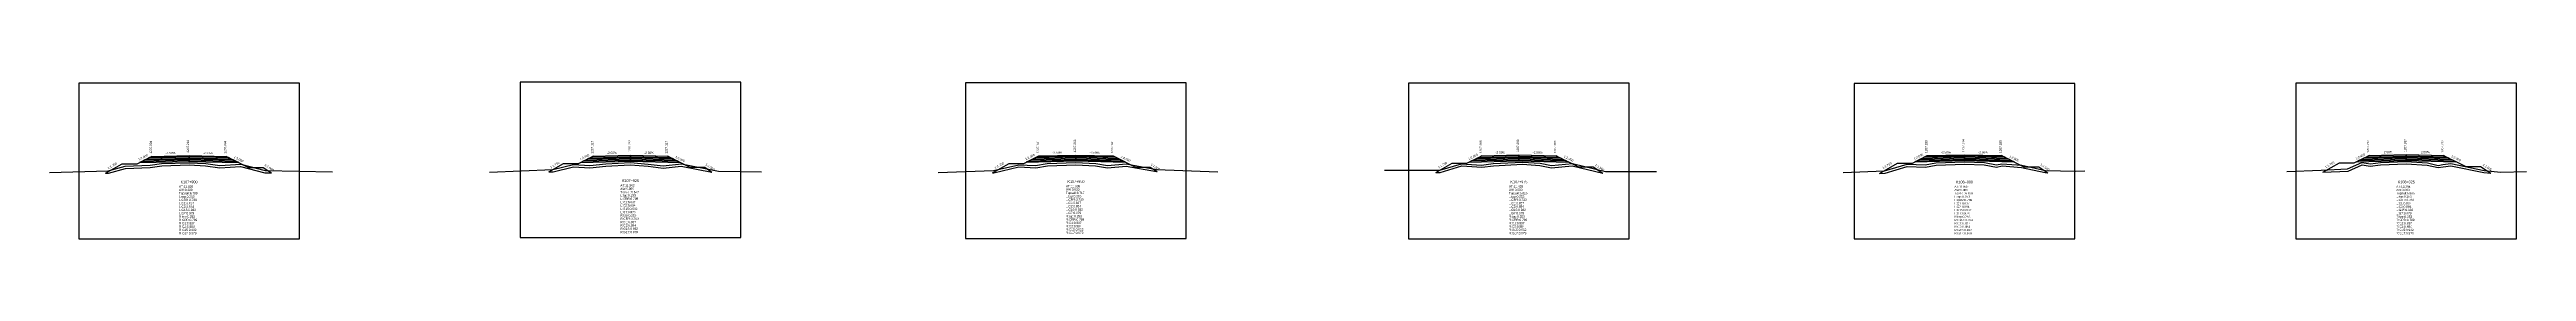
# Model space of a CAD drawing. Extents: x -7 to 78429, y 1189 to 1262.
# Drawn here: x 53566.8 to 53900.2, y 1195.9 to 1217.1 of the extents above; entities that cross this region are included whole.
import ezdxf
from ezdxf.enums import TextEntityAlignment as Align

# ---------------------------------------------------------------- set-up
doc = ezdxf.new("R2010")
doc.units = 0

msp = doc.modelspace()

# ---------------------------------------------------------------- linework, layer by layer
at = {"layer": 'A4_BORDER', "color": 7}
for points in [[(53630.143, 1196.12), (53659.843, 1196.12), (53659.843, 1217.12), (53630.143, 1217.12), (53630.143, 1196.12)], [(53690.115, 1196.011), (53719.815, 1196.011), (53719.815, 1217.011), (53690.115, 1217.011), (53690.115, 1196.011)], [(53570.722, 1195.96), (53600.422, 1195.96), (53600.422, 1216.96), (53570.722, 1216.96), (53570.722, 1195.96)], [(53749.747, 1195.971), (53779.447, 1195.971), (53779.447, 1216.971), (53749.747, 1216.971), (53749.747, 1195.971)], [(53809.714, 1195.945), (53839.414, 1195.945), (53839.414, 1216.945), (53809.714, 1216.945), (53809.714, 1195.945)], [(53869.191, 1195.956), (53898.891, 1195.956), (53898.891, 1216.956), (53869.191, 1216.956), (53869.191, 1195.956)]]:
    msp.add_lwpolyline(points, dxfattribs=at)
at = {"layer": 'CLEAR_GROUND', "color": 8}
for points in [[(53574.325, 1204.81), (53574.723, 1204.821), (53577.001, 1205.463), (53580.357, 1205.601), (53581.901, 1205.808), (53585.573, 1205.928), (53587.791, 1205.813), (53589.703, 1205.561), (53592.519, 1205.736), (53595.789, 1204.872), (53596.68, 1204.855)], [(53634.025, 1204.992), (53634.587, 1205.015), (53637.332, 1205.696), (53639.524, 1205.551), (53641.7, 1205.789), (53644.975, 1205.944), (53647.362, 1205.76), (53649.395, 1205.51), (53651.833, 1205.771), (53655.964, 1204.97)], [(53693.725, 1204.861), (53693.924, 1204.868), (53697.278, 1205.656), (53699.551, 1205.534), (53701.137, 1205.809), (53704.958, 1205.951), (53707.588, 1205.825), (53709.193, 1205.557), (53711.726, 1205.788), (53715.792, 1205.029), (53715.889, 1205.025)], [(53753.425, 1204.924), (53753.999, 1204.925), (53756.914, 1205.8), (53759.576, 1205.614), (53761.159, 1205.829), (53765.067, 1206.015), (53767.426, 1205.87), (53768.957, 1205.56), (53771.779, 1205.805), (53775.864, 1204.821)], [(53813.125, 1204.795), (53813.87, 1204.826), (53816.875, 1205.724), (53819.319, 1205.635), (53820.752, 1205.9), (53824.578, 1206.055), (53827.218, 1205.952), (53828.874, 1205.644), (53829.635, 1205.79), (53832.226, 1205.586), (53835.427, 1204.895), (53835.767, 1204.887)], [(53872.825, 1204.946), (53876.198, 1205.091), (53878.096, 1205.959), (53879.2, 1205.789), (53880.585, 1205.951), (53884.043, 1206.096), (53886.851, 1205.897), (53888.314, 1205.569), (53889.015, 1205.687), (53890.038, 1205.814), (53894.491, 1204.898), (53895.401, 1204.806)]]:
    msp.add_lwpolyline(points, dxfattribs=at)
at = {"layer": 'DESIGN_ROAD_TRIMMED', "color": 1}
for points in [[(53574.325, 1204.81), (53576.572, 1206.094), (53578.572, 1206.094), (53580.572, 1207.094), (53580.572, 1207.094), (53580.466, 1207.041), (53580.466, 1207.041), (53580.15, 1206.883), (53580.15, 1206.883), (53579.835, 1206.726), (53579.835, 1206.726), (53579.519, 1206.568), (53579.519, 1206.568), (53579.203, 1206.41), (53579.203, 1206.41), (53578.887, 1206.252), (53585.572, 1206.419), (53585.572, 1206.569), (53585.572, 1206.569), (53585.572, 1206.719), (53585.572, 1206.719), (53585.572, 1206.869), (53585.572, 1206.869), (53585.572, 1207.019), (53585.572, 1207.019), (53585.572, 1207.169), (53585.572, 1207.169), (53585.572, 1207.219), (53585.572, 1207.219), (53585.572, 1207.219), (53585.572, 1207.219), (53585.572, 1207.219), (53585.572, 1207.169), (53585.572, 1207.169), (53585.572, 1207.019), (53585.572, 1207.019), (53585.572, 1206.869), (53585.572, 1206.869), (53585.572, 1206.719), (53585.572, 1206.719), (53585.572, 1206.569), (53585.572, 1206.569), (53585.572, 1206.419), (53592.256, 1206.252), (53591.94, 1206.41), (53591.94, 1206.41), (53591.624, 1206.568), (53591.624, 1206.568), (53591.308, 1206.726), (53591.308, 1206.726), (53590.993, 1206.883), (53590.993, 1206.883), (53590.677, 1207.041), (53590.677, 1207.041), (53590.572, 1207.094), (53590.572, 1207.094), (53593.572, 1205.594), (53595.572, 1205.594), (53596.68, 1204.855)], [(53634.025, 1204.992), (53635.993, 1206.117), (53637.993, 1206.117), (53639.993, 1207.117), (53639.993, 1207.117), (53639.888, 1207.064), (53639.888, 1207.064), (53639.572, 1206.906), (53639.572, 1206.906), (53639.256, 1206.749), (53639.256, 1206.749), (53638.941, 1206.591), (53638.941, 1206.591), (53638.625, 1206.433), (53638.625, 1206.433), (53638.309, 1206.275), (53644.993, 1206.442), (53644.993, 1206.592), (53644.993, 1206.592), (53644.993, 1206.742), (53644.993, 1206.742), (53644.993, 1206.892), (53644.993, 1206.892), (53644.993, 1207.042), (53644.993, 1207.042), (53644.993, 1207.192), (53644.993, 1207.192), (53644.993, 1207.242), (53644.993, 1207.242), (53644.993, 1207.242), (53644.993, 1207.242), (53644.993, 1207.242), (53644.993, 1207.192), (53644.993, 1207.192), (53644.993, 1207.042), (53644.993, 1207.042), (53644.993, 1206.892), (53644.993, 1206.892), (53644.993, 1206.742), (53644.993, 1206.742), (53644.993, 1206.592), (53644.993, 1206.592), (53644.993, 1206.442), (53651.677, 1206.275), (53651.362, 1206.433), (53651.362, 1206.433), (53651.046, 1206.591), (53651.046, 1206.591), (53650.73, 1206.749), (53650.73, 1206.749), (53650.414, 1206.906), (53650.414, 1206.906), (53650.098, 1207.064), (53650.098, 1207.064), (53649.993, 1207.117), (53649.993, 1207.117), (53652.993, 1205.617), (53654.993, 1205.617), (53655.964, 1204.97)], [(53693.725, 1204.861), (53695.965, 1206.141), (53697.965, 1206.141), (53699.965, 1207.141), (53699.965, 1207.141), (53699.86, 1207.088), (53699.86, 1207.088), (53699.544, 1206.93), (53699.544, 1206.93), (53699.228, 1206.773), (53699.228, 1206.773), (53698.912, 1206.615), (53698.912, 1206.615), (53698.596, 1206.457), (53698.596, 1206.457), (53698.281, 1206.299), (53704.965, 1206.466), (53704.965, 1206.616), (53704.965, 1206.616), (53704.965, 1206.766), (53704.965, 1206.766), (53704.965, 1206.916), (53704.965, 1206.916), (53704.965, 1207.066), (53704.965, 1207.066), (53704.965, 1207.216), (53704.965, 1207.216), (53704.965, 1207.266), (53704.965, 1207.266), (53704.965, 1207.266), (53704.965, 1207.266), (53704.965, 1207.266), (53704.965, 1207.216), (53704.965, 1207.216), (53704.965, 1207.066), (53704.965, 1207.066), (53704.965, 1206.916), (53704.965, 1206.916), (53704.965, 1206.766), (53704.965, 1206.766), (53704.965, 1206.616), (53704.965, 1206.616), (53704.965, 1206.466), (53711.649, 1206.299), (53711.333, 1206.457), (53711.333, 1206.457), (53711.017, 1206.615), (53711.017, 1206.615), (53710.702, 1206.773), (53710.702, 1206.773), (53710.386, 1206.93), (53710.386, 1206.93), (53710.07, 1207.088), (53710.07, 1207.088), (53709.965, 1207.141), (53709.965, 1207.141), (53712.965, 1205.641), (53714.965, 1205.641), (53715.889, 1205.025)], [(53753.425, 1204.924), (53755.597, 1206.165), (53757.597, 1206.165), (53759.597, 1207.165), (53759.597, 1207.165), (53759.492, 1207.112), (53759.492, 1207.112), (53759.176, 1206.954), (53759.176, 1206.954), (53758.86, 1206.797), (53758.86, 1206.797), (53758.544, 1206.639), (53758.544, 1206.639), (53758.229, 1206.481), (53758.229, 1206.481), (53757.913, 1206.323), (53764.597, 1206.49), (53764.597, 1206.64), (53764.597, 1206.64), (53764.597, 1206.79), (53764.597, 1206.79), (53764.597, 1206.94), (53764.597, 1206.94), (53764.597, 1207.09), (53764.597, 1207.09), (53764.597, 1207.24), (53764.597, 1207.24), (53764.597, 1207.29), (53764.597, 1207.29), (53764.597, 1207.29), (53764.597, 1207.29), (53764.597, 1207.29), (53764.597, 1207.24), (53764.597, 1207.24), (53764.597, 1207.09), (53764.597, 1207.09), (53764.597, 1206.94), (53764.597, 1206.94), (53764.597, 1206.79), (53764.597, 1206.79), (53764.597, 1206.64), (53764.597, 1206.64), (53764.597, 1206.49), (53771.281, 1206.323), (53770.965, 1206.481), (53770.965, 1206.481), (53770.65, 1206.639), (53770.65, 1206.639), (53770.334, 1206.797), (53770.334, 1206.797), (53770.018, 1206.954), (53770.018, 1206.954), (53769.702, 1207.112), (53769.702, 1207.112), (53769.597, 1207.165), (53769.597, 1207.165), (53772.597, 1205.665), (53774.597, 1205.665), (53775.864, 1204.821)], [(53813.125, 1204.795), (53815.564, 1206.189), (53817.564, 1206.189), (53819.564, 1207.189), (53819.564, 1207.189), (53819.459, 1207.136), (53819.459, 1207.136), (53819.143, 1206.978), (53819.143, 1206.978), (53818.827, 1206.821), (53818.827, 1206.821), (53818.512, 1206.663), (53818.512, 1206.663), (53818.196, 1206.505), (53818.196, 1206.505), (53817.88, 1206.347), (53824.564, 1206.514), (53824.564, 1206.664), (53824.564, 1206.664), (53824.564, 1206.814), (53824.564, 1206.814), (53824.564, 1206.964), (53824.564, 1206.964), (53824.564, 1207.114), (53824.564, 1207.114), (53824.564, 1207.264), (53824.564, 1207.264), (53824.564, 1207.314), (53824.564, 1207.314), (53824.564, 1207.314), (53824.564, 1207.314), (53824.564, 1207.314), (53824.564, 1207.264), (53824.564, 1207.264), (53824.564, 1207.114), (53824.564, 1207.114), (53824.564, 1206.964), (53824.564, 1206.964), (53824.564, 1206.814), (53824.564, 1206.814), (53824.564, 1206.664), (53824.564, 1206.664), (53824.564, 1206.514), (53831.248, 1206.347), (53830.933, 1206.505), (53830.933, 1206.505), (53830.617, 1206.663), (53830.617, 1206.663), (53830.301, 1206.821), (53830.301, 1206.821), (53829.985, 1206.978), (53829.985, 1206.978), (53829.67, 1207.136), (53829.67, 1207.136), (53829.564, 1207.189), (53829.564, 1207.189), (53832.564, 1205.689), (53834.564, 1205.689), (53835.767, 1204.887)], [(53872.825, 1204.946), (53875.041, 1206.212), (53877.041, 1206.212), (53879.041, 1207.212), (53879.041, 1207.212), (53878.936, 1207.159), (53878.936, 1207.159), (53878.62, 1207.001), (53878.62, 1207.001), (53878.305, 1206.844), (53878.305, 1206.844), (53877.989, 1206.686), (53877.989, 1206.686), (53877.673, 1206.528), (53877.673, 1206.528), (53877.357, 1206.37), (53884.041, 1206.537), (53884.041, 1206.687), (53884.041, 1206.687), (53884.041, 1206.837), (53884.041, 1206.837), (53884.041, 1206.987), (53884.041, 1206.987), (53884.041, 1207.137), (53884.041, 1207.137), (53884.041, 1207.287), (53884.041, 1207.287), (53884.041, 1207.337), (53884.041, 1207.337), (53884.041, 1207.337), (53884.041, 1207.337), (53884.041, 1207.337), (53884.041, 1207.287), (53884.041, 1207.287), (53884.041, 1207.137), (53884.041, 1207.137), (53884.041, 1206.987), (53884.041, 1206.987), (53884.041, 1206.837), (53884.041, 1206.837), (53884.041, 1206.687), (53884.041, 1206.687), (53884.041, 1206.537), (53890.726, 1206.37), (53890.41, 1206.528), (53890.41, 1206.528), (53890.094, 1206.686), (53890.094, 1206.686), (53889.778, 1206.844), (53889.778, 1206.844), (53889.462, 1207.001), (53889.462, 1207.001), (53889.147, 1207.159), (53889.147, 1207.159), (53889.041, 1207.212), (53889.041, 1207.212), (53892.041, 1205.712), (53894.041, 1205.712), (53895.401, 1204.806)]]:
    msp.add_lwpolyline(points, dxfattribs=at)
at = {"layer": 'FINISHED_ROAD', "color": 2}
for points in [[(53576.572, 1206.094), (53578.572, 1206.094), (53580.572, 1207.094), (53580.572, 1207.094), (53585.572, 1207.219), (53590.572, 1207.094), (53590.572, 1207.094), (53593.572, 1205.594), (53595.572, 1205.594)], [(53635.993, 1206.117), (53637.993, 1206.117), (53639.993, 1207.117), (53639.993, 1207.117), (53644.993, 1207.242), (53649.993, 1207.117), (53649.993, 1207.117), (53652.993, 1205.617), (53654.993, 1205.617)], [(53695.965, 1206.141), (53697.965, 1206.141), (53699.965, 1207.141), (53699.965, 1207.141), (53704.965, 1207.266), (53709.965, 1207.141), (53709.965, 1207.141), (53712.965, 1205.641), (53714.965, 1205.641)], [(53755.597, 1206.165), (53757.597, 1206.165), (53759.597, 1207.165), (53759.597, 1207.165), (53764.597, 1207.29), (53769.597, 1207.165), (53769.597, 1207.165), (53772.597, 1205.665), (53774.597, 1205.665)], [(53815.564, 1206.189), (53817.564, 1206.189), (53819.564, 1207.189), (53819.564, 1207.189), (53824.564, 1207.314), (53829.564, 1207.189), (53829.564, 1207.189), (53832.564, 1205.689), (53834.564, 1205.689)], [(53875.041, 1206.212), (53877.041, 1206.212), (53879.041, 1207.212), (53879.041, 1207.212), (53884.041, 1207.337), (53889.041, 1207.212), (53889.041, 1207.212), (53892.041, 1205.712), (53894.041, 1205.712)]]:
    msp.add_lwpolyline(points, dxfattribs=at)
at = {"layer": 'LAYER_0', "color": 4}
for points in [[(53580.572, 1207.094), (53580.466, 1207.041), (53585.572, 1207.169), (53585.572, 1207.219)], [(53639.993, 1207.117), (53639.888, 1207.064), (53644.993, 1207.192), (53644.993, 1207.242)], [(53699.965, 1207.141), (53699.86, 1207.088), (53704.965, 1207.216), (53704.965, 1207.266)], [(53759.597, 1207.165), (53759.492, 1207.112), (53764.597, 1207.24), (53764.597, 1207.29)], [(53819.564, 1207.189), (53819.459, 1207.136), (53824.564, 1207.264), (53824.564, 1207.314)], [(53879.041, 1207.212), (53878.936, 1207.159), (53884.041, 1207.287), (53884.041, 1207.337)]]:
    msp.add_lwpolyline(points, dxfattribs=at)
at = {"layer": 'LAYER_1', "color": 4}
for points in [[(53580.466, 1207.041), (53580.15, 1206.883), (53585.572, 1207.019), (53585.572, 1207.169)], [(53639.888, 1207.064), (53639.572, 1206.906), (53644.993, 1207.042), (53644.993, 1207.192)], [(53699.86, 1207.088), (53699.544, 1206.93), (53704.965, 1207.066), (53704.965, 1207.216)], [(53759.492, 1207.112), (53759.176, 1206.954), (53764.597, 1207.09), (53764.597, 1207.24)], [(53819.459, 1207.136), (53819.143, 1206.978), (53824.564, 1207.114), (53824.564, 1207.264)], [(53878.936, 1207.159), (53878.62, 1207.001), (53884.041, 1207.137), (53884.041, 1207.287)]]:
    msp.add_lwpolyline(points, dxfattribs=at)
at = {"layer": 'LAYER_10', "color": 6}
for points in [[(53591.624, 1206.568), (53591.94, 1206.41), (53585.572, 1206.569), (53585.572, 1206.719)], [(53651.046, 1206.591), (53651.362, 1206.433), (53644.993, 1206.592), (53644.993, 1206.742)], [(53711.017, 1206.615), (53711.333, 1206.457), (53704.965, 1206.616), (53704.965, 1206.766)], [(53770.65, 1206.639), (53770.965, 1206.481), (53764.597, 1206.64), (53764.597, 1206.79)], [(53830.617, 1206.663), (53830.933, 1206.505), (53824.564, 1206.664), (53824.564, 1206.814)], [(53890.094, 1206.686), (53890.41, 1206.528), (53884.041, 1206.687), (53884.041, 1206.837)]]:
    msp.add_lwpolyline(points, dxfattribs=at)
at = {"layer": 'LAYER_11', "color": 6}
for points in [[(53591.94, 1206.41), (53592.256, 1206.252), (53585.572, 1206.419), (53585.572, 1206.569)], [(53651.362, 1206.433), (53651.677, 1206.275), (53644.993, 1206.442), (53644.993, 1206.592)], [(53711.333, 1206.457), (53711.649, 1206.299), (53704.965, 1206.466), (53704.965, 1206.616)], [(53770.965, 1206.481), (53771.281, 1206.323), (53764.597, 1206.49), (53764.597, 1206.64)], [(53830.933, 1206.505), (53831.248, 1206.347), (53824.564, 1206.514), (53824.564, 1206.664)], [(53890.41, 1206.528), (53890.726, 1206.37), (53884.041, 1206.537), (53884.041, 1206.687)]]:
    msp.add_lwpolyline(points, dxfattribs=at)
at = {"layer": 'LAYER_2', "color": 4}
for points in [[(53580.15, 1206.883), (53579.835, 1206.726), (53585.572, 1206.869), (53585.572, 1207.019)], [(53639.572, 1206.906), (53639.256, 1206.749), (53644.993, 1206.892), (53644.993, 1207.042)], [(53699.544, 1206.93), (53699.228, 1206.773), (53704.965, 1206.916), (53704.965, 1207.066)], [(53759.176, 1206.954), (53758.86, 1206.797), (53764.597, 1206.94), (53764.597, 1207.09)], [(53819.143, 1206.978), (53818.827, 1206.821), (53824.564, 1206.964), (53824.564, 1207.114)], [(53878.62, 1207.001), (53878.305, 1206.844), (53884.041, 1206.987), (53884.041, 1207.137)]]:
    msp.add_lwpolyline(points, dxfattribs=at)
at = {"layer": 'LAYER_3', "color": 4}
for points in [[(53579.835, 1206.726), (53579.519, 1206.568), (53585.572, 1206.719), (53585.572, 1206.869)], [(53639.256, 1206.749), (53638.941, 1206.591), (53644.993, 1206.742), (53644.993, 1206.892)], [(53699.228, 1206.773), (53698.912, 1206.615), (53704.965, 1206.766), (53704.965, 1206.916)], [(53758.86, 1206.797), (53758.544, 1206.639), (53764.597, 1206.79), (53764.597, 1206.94)], [(53818.827, 1206.821), (53818.512, 1206.663), (53824.564, 1206.814), (53824.564, 1206.964)], [(53878.305, 1206.844), (53877.989, 1206.686), (53884.041, 1206.837), (53884.041, 1206.987)]]:
    msp.add_lwpolyline(points, dxfattribs=at)
at = {"layer": 'LAYER_4', "color": 4}
for points in [[(53579.519, 1206.568), (53579.203, 1206.41), (53585.572, 1206.569), (53585.572, 1206.719)], [(53638.941, 1206.591), (53638.625, 1206.433), (53644.993, 1206.592), (53644.993, 1206.742)], [(53698.912, 1206.615), (53698.596, 1206.457), (53704.965, 1206.616), (53704.965, 1206.766)], [(53758.544, 1206.639), (53758.229, 1206.481), (53764.597, 1206.64), (53764.597, 1206.79)], [(53818.512, 1206.663), (53818.196, 1206.505), (53824.564, 1206.664), (53824.564, 1206.814)], [(53877.989, 1206.686), (53877.673, 1206.528), (53884.041, 1206.687), (53884.041, 1206.837)]]:
    msp.add_lwpolyline(points, dxfattribs=at)
at = {"layer": 'LAYER_5', "color": 4}
for points in [[(53579.203, 1206.41), (53578.887, 1206.252), (53585.572, 1206.419), (53585.572, 1206.569)], [(53638.625, 1206.433), (53638.309, 1206.275), (53644.993, 1206.442), (53644.993, 1206.592)], [(53698.596, 1206.457), (53698.281, 1206.299), (53704.965, 1206.466), (53704.965, 1206.616)], [(53758.229, 1206.481), (53757.913, 1206.323), (53764.597, 1206.49), (53764.597, 1206.64)], [(53818.196, 1206.505), (53817.88, 1206.347), (53824.564, 1206.514), (53824.564, 1206.664)], [(53877.673, 1206.528), (53877.357, 1206.37), (53884.041, 1206.537), (53884.041, 1206.687)]]:
    msp.add_lwpolyline(points, dxfattribs=at)
at = {"layer": 'LAYER_6', "color": 6}
for points in [[(53590.572, 1207.094), (53590.677, 1207.041), (53585.572, 1207.169), (53585.572, 1207.219)], [(53649.993, 1207.117), (53650.098, 1207.064), (53644.993, 1207.192), (53644.993, 1207.242)], [(53709.965, 1207.141), (53710.07, 1207.088), (53704.965, 1207.216), (53704.965, 1207.266)], [(53769.597, 1207.165), (53769.702, 1207.112), (53764.597, 1207.24), (53764.597, 1207.29)], [(53829.564, 1207.189), (53829.67, 1207.136), (53824.564, 1207.264), (53824.564, 1207.314)], [(53889.041, 1207.212), (53889.147, 1207.159), (53884.041, 1207.287), (53884.041, 1207.337)]]:
    msp.add_lwpolyline(points, dxfattribs=at)
at = {"layer": 'LAYER_7', "color": 6}
for points in [[(53590.677, 1207.041), (53590.993, 1206.883), (53585.572, 1207.019), (53585.572, 1207.169)], [(53650.098, 1207.064), (53650.414, 1206.906), (53644.993, 1207.042), (53644.993, 1207.192)], [(53710.07, 1207.088), (53710.386, 1206.93), (53704.965, 1207.066), (53704.965, 1207.216)], [(53769.702, 1207.112), (53770.018, 1206.954), (53764.597, 1207.09), (53764.597, 1207.24)], [(53829.67, 1207.136), (53829.985, 1206.978), (53824.564, 1207.114), (53824.564, 1207.264)], [(53889.147, 1207.159), (53889.462, 1207.001), (53884.041, 1207.137), (53884.041, 1207.287)]]:
    msp.add_lwpolyline(points, dxfattribs=at)
at = {"layer": 'LAYER_8', "color": 6}
for points in [[(53590.993, 1206.883), (53591.308, 1206.726), (53585.572, 1206.869), (53585.572, 1207.019)], [(53650.414, 1206.906), (53650.73, 1206.749), (53644.993, 1206.892), (53644.993, 1207.042)], [(53710.386, 1206.93), (53710.702, 1206.773), (53704.965, 1206.916), (53704.965, 1207.066)], [(53770.018, 1206.954), (53770.334, 1206.797), (53764.597, 1206.94), (53764.597, 1207.09)], [(53829.985, 1206.978), (53830.301, 1206.821), (53824.564, 1206.964), (53824.564, 1207.114)], [(53889.462, 1207.001), (53889.778, 1206.844), (53884.041, 1206.987), (53884.041, 1207.137)]]:
    msp.add_lwpolyline(points, dxfattribs=at)
at = {"layer": 'LAYER_9', "color": 6}
for points in [[(53591.308, 1206.726), (53591.624, 1206.568), (53585.572, 1206.719), (53585.572, 1206.869)], [(53650.73, 1206.749), (53651.046, 1206.591), (53644.993, 1206.742), (53644.993, 1206.892)], [(53710.702, 1206.773), (53711.017, 1206.615), (53704.965, 1206.766), (53704.965, 1206.916)], [(53770.334, 1206.797), (53770.65, 1206.639), (53764.597, 1206.79), (53764.597, 1206.94)], [(53830.301, 1206.821), (53830.617, 1206.663), (53824.564, 1206.814), (53824.564, 1206.964)], [(53889.778, 1206.844), (53890.094, 1206.686), (53884.041, 1206.837), (53884.041, 1206.987)]]:
    msp.add_lwpolyline(points, dxfattribs=at)
at = {"layer": 'NATURAL_GROUND', "color": 3}
for points in [[(53566.794, 1204.917), (53574.678, 1205.12), (53576.954, 1205.762), (53580.331, 1205.901), (53581.877, 1206.108), (53585.576, 1206.229), (53587.819, 1206.112), (53589.714, 1205.863), (53592.549, 1206.039), (53595.831, 1205.172), (53604.9, 1204.997)], [(53626.017, 1204.971), (53634.544, 1205.314), (53637.305, 1205.999), (53639.517, 1205.852), (53641.676, 1206.089), (53644.979, 1206.245), (53647.392, 1206.059), (53649.397, 1205.812), (53651.846, 1206.075), (53656.848, 1205.104), (53662.637, 1205.018)], [(53686.428, 1204.924), (53693.885, 1205.167), (53697.251, 1205.958), (53699.533, 1205.836), (53701.106, 1206.108), (53704.96, 1206.252), (53707.62, 1206.124), (53709.204, 1205.86), (53711.74, 1206.091), (53715.826, 1205.328), (53724.054, 1205)], [(53746.485, 1205.217), (53753.955, 1205.225), (53756.88, 1206.103), (53759.566, 1205.916), (53761.132, 1206.128), (53765.069, 1206.316), (53767.465, 1206.169), (53768.974, 1205.863), (53771.802, 1206.108), (53776.227, 1205.042), (53783.113, 1205.058)], [(53808.254, 1204.896), (53813.82, 1205.124), (53816.836, 1206.026), (53819.297, 1205.936), (53820.718, 1206.199), (53824.577, 1206.355), (53827.251, 1206.251), (53828.873, 1205.949), (53829.618, 1206.092), (53832.269, 1205.884), (53835.462, 1205.194), (53839.526, 1205.108), (53840.76, 1205.138)], [(53867.962, 1205.063), (53872.594, 1205.236), (53876.126, 1205.388), (53878.053, 1206.269), (53879.205, 1206.092), (53880.561, 1206.25), (53884.047, 1206.396), (53886.894, 1206.195), (53888.322, 1205.875), (53888.971, 1205.984), (53890.05, 1206.118), (53894.536, 1205.195), (53896.776, 1204.968), (53900.218, 1205.049)]]:
    msp.add_lwpolyline(points, dxfattribs=at)
at = {"layer": 'STRUCTURE_LEFT', "color": 4}
for points in [[(53580.572, 1207.094), (53580.466, 1207.041), (53580.466, 1207.041), (53580.15, 1206.883), (53580.15, 1206.883), (53579.835, 1206.726), (53579.835, 1206.726), (53579.519, 1206.568), (53579.519, 1206.568), (53579.203, 1206.41), (53579.203, 1206.41), (53578.887, 1206.252), (53585.572, 1206.419), (53585.572, 1206.569), (53585.572, 1206.569), (53585.572, 1206.719), (53585.572, 1206.719), (53585.572, 1206.869), (53585.572, 1206.869), (53585.572, 1207.019), (53585.572, 1207.019), (53585.572, 1207.169), (53585.572, 1207.169), (53585.572, 1207.219), (53585.572, 1207.219)], [(53639.993, 1207.117), (53639.888, 1207.064), (53639.888, 1207.064), (53639.572, 1206.906), (53639.572, 1206.906), (53639.256, 1206.749), (53639.256, 1206.749), (53638.941, 1206.591), (53638.941, 1206.591), (53638.625, 1206.433), (53638.625, 1206.433), (53638.309, 1206.275), (53644.993, 1206.442), (53644.993, 1206.592), (53644.993, 1206.592), (53644.993, 1206.742), (53644.993, 1206.742), (53644.993, 1206.892), (53644.993, 1206.892), (53644.993, 1207.042), (53644.993, 1207.042), (53644.993, 1207.192), (53644.993, 1207.192), (53644.993, 1207.242), (53644.993, 1207.242)], [(53699.965, 1207.141), (53699.86, 1207.088), (53699.86, 1207.088), (53699.544, 1206.93), (53699.544, 1206.93), (53699.228, 1206.773), (53699.228, 1206.773), (53698.912, 1206.615), (53698.912, 1206.615), (53698.596, 1206.457), (53698.596, 1206.457), (53698.281, 1206.299), (53704.965, 1206.466), (53704.965, 1206.616), (53704.965, 1206.616), (53704.965, 1206.766), (53704.965, 1206.766), (53704.965, 1206.916), (53704.965, 1206.916), (53704.965, 1207.066), (53704.965, 1207.066), (53704.965, 1207.216), (53704.965, 1207.216), (53704.965, 1207.266), (53704.965, 1207.266)], [(53759.597, 1207.165), (53759.492, 1207.112), (53759.492, 1207.112), (53759.176, 1206.954), (53759.176, 1206.954), (53758.86, 1206.797), (53758.86, 1206.797), (53758.544, 1206.639), (53758.544, 1206.639), (53758.229, 1206.481), (53758.229, 1206.481), (53757.913, 1206.323), (53764.597, 1206.49), (53764.597, 1206.64), (53764.597, 1206.64), (53764.597, 1206.79), (53764.597, 1206.79), (53764.597, 1206.94), (53764.597, 1206.94), (53764.597, 1207.09), (53764.597, 1207.09), (53764.597, 1207.24), (53764.597, 1207.24), (53764.597, 1207.29), (53764.597, 1207.29)], [(53819.564, 1207.189), (53819.459, 1207.136), (53819.459, 1207.136), (53819.143, 1206.978), (53819.143, 1206.978), (53818.827, 1206.821), (53818.827, 1206.821), (53818.512, 1206.663), (53818.512, 1206.663), (53818.196, 1206.505), (53818.196, 1206.505), (53817.88, 1206.347), (53824.564, 1206.514), (53824.564, 1206.664), (53824.564, 1206.664), (53824.564, 1206.814), (53824.564, 1206.814), (53824.564, 1206.964), (53824.564, 1206.964), (53824.564, 1207.114), (53824.564, 1207.114), (53824.564, 1207.264), (53824.564, 1207.264), (53824.564, 1207.314), (53824.564, 1207.314)], [(53879.041, 1207.212), (53878.936, 1207.159), (53878.936, 1207.159), (53878.62, 1207.001), (53878.62, 1207.001), (53878.305, 1206.844), (53878.305, 1206.844), (53877.989, 1206.686), (53877.989, 1206.686), (53877.673, 1206.528), (53877.673, 1206.528), (53877.357, 1206.37), (53884.041, 1206.537), (53884.041, 1206.687), (53884.041, 1206.687), (53884.041, 1206.837), (53884.041, 1206.837), (53884.041, 1206.987), (53884.041, 1206.987), (53884.041, 1207.137), (53884.041, 1207.137), (53884.041, 1207.287), (53884.041, 1207.287), (53884.041, 1207.337), (53884.041, 1207.337)]]:
    msp.add_lwpolyline(points, dxfattribs=at)
at = {"layer": 'STRUCTURE_RIGHT', "color": 6}
for points in [[(53585.572, 1207.219), (53585.572, 1207.219), (53585.572, 1207.169), (53585.572, 1207.169), (53585.572, 1207.019), (53585.572, 1207.019), (53585.572, 1206.869), (53585.572, 1206.869), (53585.572, 1206.719), (53585.572, 1206.719), (53585.572, 1206.569), (53585.572, 1206.569), (53585.572, 1206.419), (53592.256, 1206.252), (53591.94, 1206.41), (53591.94, 1206.41), (53591.624, 1206.568), (53591.624, 1206.568), (53591.308, 1206.726), (53591.308, 1206.726), (53590.993, 1206.883), (53590.993, 1206.883), (53590.677, 1207.041), (53590.677, 1207.041), (53590.572, 1207.094)], [(53644.993, 1207.242), (53644.993, 1207.242), (53644.993, 1207.192), (53644.993, 1207.192), (53644.993, 1207.042), (53644.993, 1207.042), (53644.993, 1206.892), (53644.993, 1206.892), (53644.993, 1206.742), (53644.993, 1206.742), (53644.993, 1206.592), (53644.993, 1206.592), (53644.993, 1206.442), (53651.677, 1206.275), (53651.362, 1206.433), (53651.362, 1206.433), (53651.046, 1206.591), (53651.046, 1206.591), (53650.73, 1206.749), (53650.73, 1206.749), (53650.414, 1206.906), (53650.414, 1206.906), (53650.098, 1207.064), (53650.098, 1207.064), (53649.993, 1207.117)], [(53704.965, 1207.266), (53704.965, 1207.266), (53704.965, 1207.216), (53704.965, 1207.216), (53704.965, 1207.066), (53704.965, 1207.066), (53704.965, 1206.916), (53704.965, 1206.916), (53704.965, 1206.766), (53704.965, 1206.766), (53704.965, 1206.616), (53704.965, 1206.616), (53704.965, 1206.466), (53711.649, 1206.299), (53711.333, 1206.457), (53711.333, 1206.457), (53711.017, 1206.615), (53711.017, 1206.615), (53710.702, 1206.773), (53710.702, 1206.773), (53710.386, 1206.93), (53710.386, 1206.93), (53710.07, 1207.088), (53710.07, 1207.088), (53709.965, 1207.141)], [(53764.597, 1207.29), (53764.597, 1207.29), (53764.597, 1207.24), (53764.597, 1207.24), (53764.597, 1207.09), (53764.597, 1207.09), (53764.597, 1206.94), (53764.597, 1206.94), (53764.597, 1206.79), (53764.597, 1206.79), (53764.597, 1206.64), (53764.597, 1206.64), (53764.597, 1206.49), (53771.281, 1206.323), (53770.965, 1206.481), (53770.965, 1206.481), (53770.65, 1206.639), (53770.65, 1206.639), (53770.334, 1206.797), (53770.334, 1206.797), (53770.018, 1206.954), (53770.018, 1206.954), (53769.702, 1207.112), (53769.702, 1207.112), (53769.597, 1207.165)], [(53824.564, 1207.314), (53824.564, 1207.314), (53824.564, 1207.264), (53824.564, 1207.264), (53824.564, 1207.114), (53824.564, 1207.114), (53824.564, 1206.964), (53824.564, 1206.964), (53824.564, 1206.814), (53824.564, 1206.814), (53824.564, 1206.664), (53824.564, 1206.664), (53824.564, 1206.514), (53831.248, 1206.347), (53830.933, 1206.505), (53830.933, 1206.505), (53830.617, 1206.663), (53830.617, 1206.663), (53830.301, 1206.821), (53830.301, 1206.821), (53829.985, 1206.978), (53829.985, 1206.978), (53829.67, 1207.136), (53829.67, 1207.136), (53829.564, 1207.189)], [(53884.041, 1207.337), (53884.041, 1207.337), (53884.041, 1207.287), (53884.041, 1207.287), (53884.041, 1207.137), (53884.041, 1207.137), (53884.041, 1206.987), (53884.041, 1206.987), (53884.041, 1206.837), (53884.041, 1206.837), (53884.041, 1206.687), (53884.041, 1206.687), (53884.041, 1206.537), (53890.726, 1206.37), (53890.41, 1206.528), (53890.41, 1206.528), (53890.094, 1206.686), (53890.094, 1206.686), (53889.778, 1206.844), (53889.778, 1206.844), (53889.462, 1207.001), (53889.462, 1207.001), (53889.147, 1207.159), (53889.147, 1207.159), (53889.041, 1207.212)]]:
    msp.add_lwpolyline(points, dxfattribs=at)

# ---------------------------------------------------------------- texts
at = {"layer": 'INFO_TEXT'}
for s, p in [('AT:11.820', (53584.222, 1202.86)), ('AW:0.000', (53584.222, 1202.41)), ('Topsoil:6.780', (53584.222, 1201.96)), ('L:top:0.253', (53584.222, 1201.51)), ('L:CRR:0.789', (53584.222, 1201.06)), ('L:C1:0.837', (53584.222, 1200.61)), ('L:C2:0.884', (53584.222, 1200.16)), ('AT:11.569', (53643.643, 1203.02)), ('AW:0.000', (53643.643, 1202.57)), ('Topsoil:6.647', (53643.643, 1202.12)), ('L:top:0.253', (53643.643, 1201.67)), ('L:CRR:0.789', (53643.643, 1201.22)), ('L:C1:0.837', (53643.643, 1200.77)), ('L:C2:0.884', (53643.643, 1200.32)), ('AT:11.695', (53703.615, 1202.911)), ('AW:0.000', (53703.615, 1202.461)), ('Topsoil:6.717', (53703.615, 1202.011)), ('L:top:0.253', (53703.615, 1201.561)), ('L:CRR:0.789', (53703.615, 1201.111)), ('L:C1:0.837', (53703.615, 1200.661)), ('L:C2:0.884', (53703.615, 1200.211)), ('AT:11.493', (53763.247, 1202.871)), ('AW:0.000', (53763.247, 1202.421)), ('Topsoil:6.826', (53763.247, 1201.971)), ('L:top:0.253', (53763.247, 1201.521)), ('L:CRR:0.789', (53763.247, 1201.071)), ('L:C1:0.837', (53763.247, 1200.621)), ('L:C2:0.884', (53763.247, 1200.171)), ('AT:11.947', (53823.214, 1202.845)), ('AW:0.000', (53823.214, 1202.395)), ('Topsoil:6.879', (53823.214, 1201.945)), ('L:top:0.253', (53823.214, 1201.495)), ('L:CRR:0.789', (53823.214, 1201.045)), ('L:C1:0.837', (53823.214, 1200.595)), ('L:C2:0.884', (53823.214, 1200.145)), ('AT:13.394', (53882.691, 1202.856)), ('AW:0.000', (53882.691, 1202.406)), ('Topsoil:6.886', (53882.691, 1201.956)), ('L:top:0.253', (53882.691, 1201.506)), ('L:CRR:0.789', (53882.691, 1201.056)), ('L:C1:0.837', (53882.691, 1200.606)), ('L:C2:0.884', (53882.691, 1200.156)), ('L:G15:0.932', (53584.222, 1199.71)), ('L:G7:0.979', (53584.222, 1199.26)), ('R:top:0.253', (53584.222, 1198.81)), ('R:CRR:0.789', (53584.222, 1198.36)), ('R:C1:0.837', (53584.222, 1197.91)), ('R:C2:0.884', (53584.222, 1197.46)), ('R:G15:0.932', (53584.222, 1197.01)), ('L:G15:0.932', (53643.643, 1199.87)), ('L:G7:0.979', (53643.643, 1199.42)), ('R:top:0.253', (53643.643, 1198.97)), ('R:CRR:0.789', (53643.643, 1198.52)), ('R:C1:0.837', (53643.643, 1198.07)), ('R:C2:0.884', (53643.643, 1197.62)), ('R:G15:0.932', (53643.643, 1197.17)), ('R:G17:0.979', (53643.643, 1196.72)), ('L:G15:0.932', (53703.615, 1199.761)), ('L:G7:0.979', (53703.615, 1199.311)), ('R:top:0.253', (53703.615, 1198.861)), ('R:CRR:0.789', (53703.615, 1198.411)), ('R:C1:0.837', (53703.615, 1197.961)), ('R:C2:0.884', (53703.615, 1197.511)), ('R:G15:0.932', (53703.615, 1197.061)), ('L:G15:0.932', (53763.247, 1199.721)), ('L:G7:0.979', (53763.247, 1199.271)), ('R:top:0.253', (53763.247, 1198.821)), ('R:CRR:0.789', (53763.247, 1198.371)), ('R:C1:0.837', (53763.247, 1197.921)), ('R:C2:0.884', (53763.247, 1197.471)), ('R:G15:0.932', (53763.247, 1197.021)), ('L:G15:0.932', (53823.214, 1199.695)), ('L:G7:0.979', (53823.214, 1199.245)), ('R:top:0.253', (53823.214, 1198.795)), ('R:CRR:0.789', (53823.214, 1198.345)), ('R:C1:0.837', (53823.214, 1197.895)), ('R:C2:0.884', (53823.214, 1197.445)), ('R:G15:0.932', (53823.214, 1196.995)), ('L:G15:0.932', (53882.691, 1199.706)), ('L:G7:0.979', (53882.691, 1199.256)), ('R:top:0.253', (53882.691, 1198.806)), ('R:CRR:0.789', (53882.691, 1198.356)), ('R:C1:0.837', (53882.691, 1197.906)), ('R:C2:0.884', (53882.691, 1197.456)), ('R:G15:0.932', (53882.691, 1197.006)), ('R:G17:0.979', (53584.222, 1196.56)), ('R:G17:0.979', (53703.615, 1196.611)), ('R:G17:0.979', (53763.247, 1196.571)), ('R:G17:0.979', (53823.214, 1196.545)), ('R:G17:0.979', (53882.691, 1196.556))]:
    msp.add_text(s, height=0.3, dxfattribs=at).set_placement(p)
at = {"layer": 'LEFT_TEXT_H'}
for s, p in [('1207.094', (53580.572, 1207.454)), ('1207.117', (53639.993, 1207.477)), ('1207.141', (53699.965, 1207.501)), ('1207.165', (53759.597, 1207.525)), ('1207.189', (53819.564, 1207.549)), ('1207.212', (53879.041, 1207.572))]:
    msp.add_text(s, height=0.3, rotation=90, dxfattribs=at).set_placement(p)
at = {"layer": 'POINT_TEXT_H'}
for s, p in [('1207.219', (53585.572, 1207.579)), ('1207.242', (53644.993, 1207.602)), ('1207.266', (53704.965, 1207.626)), ('1207.290', (53764.597, 1207.65)), ('1207.314', (53824.564, 1207.674)), ('1207.337', (53884.041, 1207.697))]:
    msp.add_text(s, height=0.3, rotation=90, dxfattribs=at).set_placement(p)
at = {"layer": 'RIGHT_TEXT_H'}
for s, p in [('1207.094', (53590.572, 1207.454)), ('1207.117', (53649.993, 1207.477)), ('1207.141', (53709.965, 1207.501)), ('1207.165', (53769.597, 1207.525)), ('1207.189', (53829.564, 1207.549)), ('1207.212', (53889.041, 1207.572))]:
    msp.add_text(s, height=0.3, rotation=90, dxfattribs=at).set_placement(p)
at = {"layer": 'SLOPE_left'}
for s, rotation, p in [('1:2.000', 26.565, (53579.491, 1206.755)), ('1:2.000', 26.565, (53638.913, 1206.778)), ('1:2.000', 26.565, (53698.884, 1206.802)), ('1:2.000', 26.565, (53758.516, 1206.826)), ('1:2.000', 26.565, (53818.484, 1206.85)), ('1:2.000', 26.565, (53877.961, 1206.873)), ('1:1.750', 29.745, (53575.359, 1205.608)), ('1:1.750', 29.745, (53634.92, 1205.711)), ('1:1.750', 29.745, (53694.756, 1205.657)), ('1:1.750', 29.745, (53754.422, 1205.701)), ('1:1.750', 29.745, (53814.255, 1205.648)), ('1:1.750', 29.745, (53873.844, 1205.735))]:
    msp.add_text(s, height=0.3, rotation=rotation, dxfattribs=at).set_placement(p, align=Align.BOTTOM_CENTER)
at = {"layer": 'SLOPE_right'}
for s, rotation, p in [('1:2.000', -26.565, (53592.152, 1206.505)), ('1:2.000', -26.565, (53651.574, 1206.528)), ('1:2.000', -26.565, (53711.545, 1206.552)), ('1:2.000', -26.565, (53771.177, 1206.576)), ('1:2.000', -26.565, (53831.145, 1206.6)), ('1:2.000', -26.565, (53890.622, 1206.623)), ('1:1.500', -33.69, (53596.225, 1205.374)), ('1:1.500', -33.69, (53655.579, 1205.443)), ('1:1.500', -33.69, (53715.527, 1205.483)), ('1:1.500', -33.69, (53775.33, 1205.393)), ('1:1.500', -33.69, (53835.265, 1205.438)), ('1:1.500', -33.69, (53894.821, 1205.409))]:
    msp.add_text(s, height=0.3, rotation=rotation, dxfattribs=at).set_placement(p, align=Align.BOTTOM_CENTER)
at = {"layer": 'SLOPE_TEXT'}
for p in [(53583.072, 1207.397), (53588.072, 1207.397), (53642.493, 1207.419), (53647.493, 1207.419), (53702.465, 1207.444), (53707.465, 1207.444), (53762.097, 1207.467), (53767.097, 1207.467), (53822.064, 1207.492), (53827.064, 1207.492), (53881.541, 1207.514), (53886.541, 1207.514)]:
    msp.add_text('-2.50%', height=0.3, dxfattribs=at).set_placement(p, align=Align.CENTER)
at = {"layer": 'STATION_TITLE'}
for s, p in [('K107+900', (53585.572, 1203.46)), ('K107+925', (53644.993, 1203.62)), ('K107+950', (53704.965, 1203.511)), ('K107+975', (53764.597, 1203.471)), ('K108+000', (53824.564, 1203.445)), ('K108+025', (53884.041, 1203.456))]:
    msp.add_text(s, height=0.36, dxfattribs=at).set_placement(p, align=Align.CENTER)

doc.saveas('drawing.dxf')
